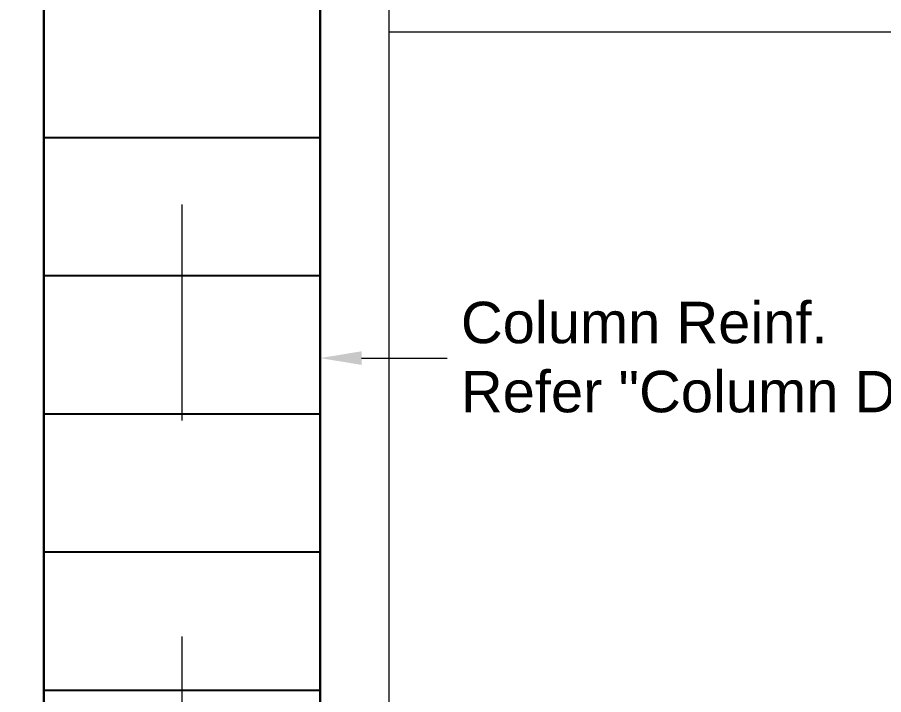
# Model space of a CAD drawing. Header units: feet. Extents: x 28652 to 66086, y -6769 to -640.
# Drawn here: x 53362 to 53387.09, y -1128.98 to -1109.36 of the extents above; entities that cross this region are included whole.
import ezdxf
from ezdxf import colors
from ezdxf.entities.mleader import LeaderData, LeaderLine
from ezdxf.math import Vec2, Vec3

# ---------------------------------------------------------------- set-up
doc = ezdxf.new("R2010")
doc.units = ezdxf.units.FT
doc.header["$LTSCALE"] = 50
doc.header["$MEASUREMENT"] = 0
doc.header["$PDMODE"] = 34
doc.linetypes.add('CENTER2', pattern=[1.125, 0.75, -0.125, 0.125, -0.125])
for name, color, linetype, lineweight in [('IES_WR_Center Line', 7, 'CENTER2', 13), ('IES_WR_Dimension', 7, 'Continuous', 15), ('IES_WR_GL', 3, 'ORIGINAL_GL', 15), ('IES_WR_Leader', 7, 'Continuous', 15), ('IES_WR_Rebar Concrete Line', 2, 'Continuous', 15), ('IES_WR_Rebar-Main', 1, 'Continuous', 30), ('IES_WR_Stirrups', 6, 'Continuous', 25)]:
    doc.layers.add(name, color=color, linetype=linetype, lineweight=lineweight)
doc.styles.add('arial', font='times.ttf')
doc.styles.add('Arial Annotation', font='arial.ttf', dxfattribs={"height": 0.06})
doc.styles.get("Standard").update_dxf_attribs({"font": 'arial.ttf'})
doc.linetypes.add('ORIGINAL_GL', pattern='A,10,-1,["V",Standard,S=2,R=180,X=1,Y=0],-1,0', length=12)
doc.dimstyles.new('SECS', dxfattribs={"dimtxt": 0.06, "dimasz": 0.06, "dimexe": 0.06, "dimexo": 0, "dimgap": 0.04, "dimtad": 1, "dimdec": 0, "dimzin": 3, "dimdsep": 46, "dimlunit": 4, "dimtxsty": 'arial', "dimcen": 1.25, "dimclrd": 256, "dimclrt": 3, "dimadec": 0, "dimazin": 0, "dimtfac": 1, "dimtdec": 0, "dimtix": 1, "dimtofl": 0, "dimtmove": 2, "dimatfit": 1, "dimfxl": 0.06, "dimfxlon": 1, "dimtolj": 1, "dimtzin": 0, "dimlwd": -1, "dimarcsym": 0})

# ---------------------------------------------------------------- blocks, each defined once
blk = doc.blocks.new('*U19')
at = {"layer": 'IES_WR_Stirrups'}
blk.add_lwpolyline([(0, 4), (0, -4)], dxfattribs=at)
blk = doc.blocks.new('*U20')
at = {"color": 0, "linetype": 'ByBlock', "lineweight": -2, "transparency": 16777216, "rotation": 90}
for p in [(539.814, 150.346), (539.814, 146.346), (539.814, 142.346), (539.814, 138.346), (539.814, 134.346)]:
    blk.add_blockref('*U19', p, dxfattribs=at)
blk = doc.blocks.new('*D1071')
at = {"layer": 'Defpoints', "color": 0}
for p in [(53388.538, -1109.787), (53403.179, -1109.787), (53376.772, -1142.787)]:
    blk.add_point(p, dxfattribs=at)
at = {"layer": 'IES_WR_Dimension', "color": 0, "lineweight": -2}
for p, q in [((53401.979, -1109.787), (53404.379, -1109.787)), ((53401.979, -1142.787), (53404.379, -1142.787))]:
    blk.add_line(p, q, dxfattribs=at)
at = {"layer": 'IES_WR_Dimension'}
blk.add_line((53403.179, -1141.587), (53403.179, -1110.987), dxfattribs=at)
for points in [[(53402.979, -1110.987), (53403.379, -1110.987), (53403.179, -1109.787)], [(53402.979, -1141.587), (53403.379, -1141.587), (53403.179, -1142.787)]]:
    blk.add_solid(points, dxfattribs=at)
at = {"layer": 'IES_WR_Dimension', "color": 3, "insert": (53401.767, -1126.287), "char_height": 1.2, "attachment_point": 5, "rotation": 90, "style": 'arial'}
blk.add_mtext('\\A1;2\'-9"', dxfattribs=at)

msp = doc.modelspace()

# ---------------------------------------------------------------- linework, layer by layer
at = {"layer": 'IES_WR_Center Line'}
msp.add_lwpolyline([(53366.772, -1164.787), (53366.772, -1071.667)], dxfattribs=at)
at = {"layer": 'IES_WR_GL', "ltscale": 0.025}
msp.add_lwpolyline([(53372.772, -1109.787), (53388.538, -1109.787)], dxfattribs=at)
at = {"layer": 'IES_WR_Rebar Concrete Line'}
msp.add_lwpolyline([(53360.772, -1071.667), (53360.772, -1142.787), (53356.772, -1142.787), (53333.772, -1154.787), (53333.772, -1164.787), (53399.772, -1164.787), (53399.772, -1154.787), (53376.772, -1142.787), (53372.772, -1142.787), (53372.772, -1071.667)], dxfattribs=at)
at = {"layer": 'IES_WR_Rebar-Main'}
for points in [[(53362.772, -1071.667), (53362.772, -1160.843, -0.414214), (53362.272, -1161.343), (53348.424, -1161.343)], [(53370.772, -1071.667), (53370.772, -1160.843, 0.414214), (53371.272, -1161.343), (53384.479, -1161.343)]]:
    msp.add_lwpolyline(points, format="xyb", dxfattribs=at)

# ---------------------------------------------------------------- block references
msp.add_blockref('*U20', (52826.959, -1263.189))

# ---------------------------------------------------------------- dimensions: what is measured, and where the dimension line sits
at = {"layer": 'IES_WR_Dimension'}
dim = msp.add_linear_dim(base=(53403.179, -1109.787), p1=(53376.772, -1142.787), p2=(53388.538, -1109.787), angle=90, dimstyle='SECS', override={"dimscale": 0, "dimtix": 1, "dimtofl": 0, "dimtmove": 2, "dimatfit": 1}, dxfattribs=at)
dim.commit()
dim.dimension.update_dxf_attribs({"geometry": '*D1071', "text_midpoint": (53401.767, -1126.287)})

# ---------------------------------------------------------------- leaders
at = {"layer": 'IES_WR_Leader'}
ml = msp.add_multileader_mtext('Standard', dxfattribs=at)
ml.set_content('Column Reinf.\\PRefer "Column Details" ', color=256, style='Arial Annotation')
ml.set_leader_properties(color=256, linetype='ByLayer', lineweight=-1)
ml.build(insert=Vec2(0, 0))
ml.multileader.update_dxf_attribs({"text_left_attachment_type": 2, "text_right_attachment_type": 2, "dogleg_length": 0, "arrow_head_size": 1.2, "scale": 20})
ctx = ml.context
ctx.base_point, ctx.scale, ctx.char_height, ctx.arrow_head_size, ctx.landing_gap_size, ctx.plane_origin = Vec3(53374.449, -1119.23), 20, 1.2, 1.2, 0.4, Vec3(53366.772, -1119.23)
ctx.left_attachment, ctx.right_attachment = 2, 2
notes = []
notes.append((ctx, [(0, (1, 1, 0), (53374.449, -1119.23), (1, 0), 0, [(0, [(53370.772, -1119.23)], 0, [])])]))
ctx.mtext.insert, ctx.mtext.flow_direction = Vec3(53374.849, -1117.599), 5
for ctx, leaders in notes:
    for number, flags, end, landing, length, lines in leaders:
        leader = LeaderData()
        leader.index, (leader.has_last_leader_line, leader.has_dogleg_vector, leader.attachment_direction) = number, flags
        leader.last_leader_point, leader.dogleg_vector, leader.dogleg_length = Vec3(end), Vec3(landing), length
        for number, points, colour, breaks in lines:
            line = LeaderLine()
            line.index, line.vertices, line.color, line.breaks = number, Vec3.list(points), colors.encode_raw_color(colour), breaks
            leader.lines.append(line)
        ctx.leaders.append(leader)

doc.saveas('drawing.dxf')
